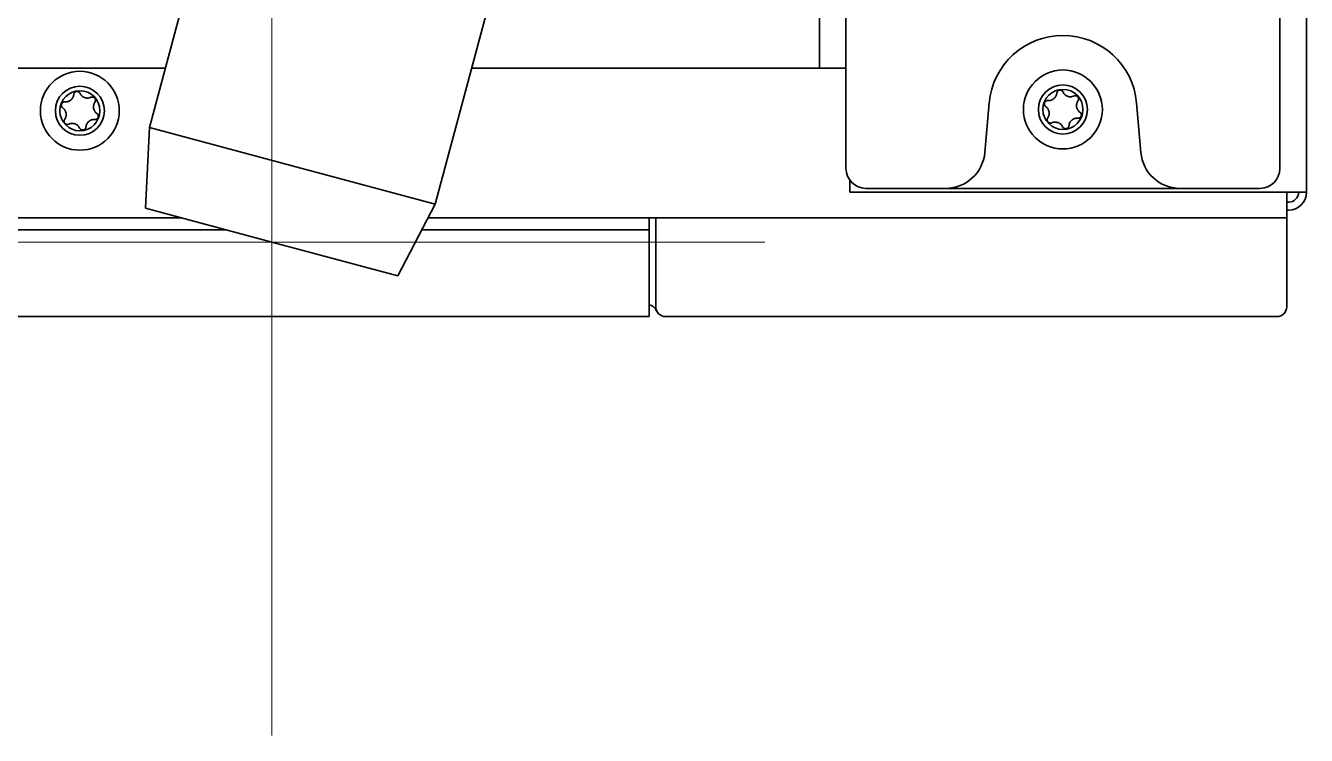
# Model space of a CAD drawing. Extents: x -760 to 4209, y 5795 to 10697.
# Drawn here: x -28.4 to 101.5, y 7956.9 to 8028.9 of the extents above; entities that cross this region are included whole.
import ezdxf

# ---------------------------------------------------------------- set-up
doc = ezdxf.new("R2010")
doc.units = 0
doc.header["$LTSCALE"] = 5
doc.layers.get('0').update_dxf_attribs({"linetype": 'CONTINUOUS', "lineweight": 0})
doc.layers.add('ORTHO$15', color=7, linetype='CONTINUOUS', true_color=0xffffff)

msp = doc.modelspace()

# ---------------------------------------------------------------- linework, layer by layer
at = {"color": 6}
for p, q in [((-3.39, 8056.95), (-3.39, 7956.95)), ((-53.39, 8006.95), (46.61, 8006.95))]:
    msp.add_line(p, q, dxfattribs=at)
at = {"layer": 'ORTHO$15', "color": 7, "linetype": 'Continuous', "lineweight": 35, "extrusion": (0, 1, 0)}
for p, q in [((101.54, 9157.58), (101.54, 8012)), ((52.14, 8103.8), (52.14, 8024.6)), ((54.84, 8014.4), (54.84, 8095.8)), ((98.84, 8095.8), (98.84, 8014.4)), ((-4.54, 8060.63), (-15.81, 8018.56)), ((13.17, 8010.79), (24.46, 8052.94)), ((-56.56, 8024.6), (-14.19, 8024.6)), ((16.87, 8024.6), (54.84, 8024.6)), ((69.36, 8021.06), (68.93, 8016.05)), ((84.74, 8016.05), (84.31, 8021.06)), ((-15.81, 8018.56), (-16.19, 8010.38)), ((-15.81, 8018.56), (-1.32, 8014.67)), ((-1.32, 8014.67), (13.17, 8010.79)), ((55.24, 8012), (55.24, 8013.2)), ((64.94, 8012.4), (56.84, 8012.4)), ((85.17, 8012.4), (68.5, 8012.4)), ((96.84, 8012.4), (88.73, 8012.4)), ((56.04, 8012), (55.24, 8012)), ((57.04, 8012), (56.04, 8012)), ((99.74, 8012), (57.04, 8012)), ((99.74, 8011), (99.53, 8011)), ((99.54, 8011.2), (99.54, 8012)), ((99.54, 8009.4), (99.54, 8011.2)), ((101.54, 8012), (99.74, 8012)), ((-16.19, 8010.38), (-3.39, 8006.95)), ((9.4, 8003.52), (13.17, 8010.79)), ((99.53, 8010.2), (99.74, 8010.2)), ((-12.56, 8009.4), (-756.46, 8009.4)), ((99.54, 8009.4), (12.44, 8009.4)), ((34.89, 8009.4), (34.89, 8008.2)), ((35.54, 8000.4), (35.54, 8009.4)), ((99.54, 8009.4), (99.54, 8000.4)), ((-691.81, 8008.2), (-8.08, 8008.2)), ((11.82, 8008.2), (32.89, 8008.2)), ((34.89, 8008.2), (32.89, 8008.2)), ((34.89, 8008.2), (34.89, 8007.2)), ((34.89, 8007.2), (34.89, 8001.6)), ((-3.39, 8006.95), (9.4, 8003.52)), ((34.89, 7999.4), (34.89, 8001.6)), ((34.89, 7999.4), (-691.81, 7999.4)), ((36.54, 7999.4), (39.54, 7999.4)), ((95.54, 7999.4), (39.54, 7999.4)), ((98.54, 7999.4), (95.54, 7999.4))]:
    msp.add_line(p, q, dxfattribs=at)
at = {"layer": 'ORTHO$15', "color": 7, "linetype": 'Continuous', "lineweight": 35}
for centre, radius in [((-22.86, 8020.27), 4), ((76.84, 8020.4), 4), ((-22.86, 8020.27), 2.49), ((76.84, 8020.4), 2.49)]:
    msp.add_circle(centre, radius, dxfattribs=at)
at = {"layer": 'ORTHO$15', "color": 7, "linetype": 'Continuous', "lineweight": 35, "extrusion": (0, 0, -1)}
for centre in [(22.86, 8020.27), (-76.84, 8020.4)]:
    msp.add_circle(centre, 2.03, dxfattribs=at)
at = {"layer": 'ORTHO$15', "color": 7, "linetype": 'Continuous', "lineweight": 35}
for centre, radius, start, end in [((76.84, 8020.4), 7.5, 5, 175), ((99.74, 8012), 1.8, 270, 0), ((36.54, 8000.4), 1, 180, 270), ((98.54, 8000.4), 1, 270, 0)]:
    msp.add_arc(centre, radius, start, end, dxfattribs=at)
at = {"layer": 'ORTHO$15', "color": 7, "linetype": 'Continuous', "lineweight": 35, "extrusion": (0, 0, -1)}
for centre, radius, start, end in [((-64.94, 8016.4), 4, 185, 270), ((-88.73, 8016.4), 4, 270, 355), ((-56.84, 8014.4), 2, 270, 0), ((-96.84, 8014.4), 2, 180, 270), ((-99.74, 8012), 1, 180, 270), ((-34.7, 7999.6), 1, 100.5465, 156.4218)]:
    msp.add_arc(centre, radius, start, end, dxfattribs=at)
at = {"layer": 'ORTHO$15', "color": 7, "linetype": 'Continuous', "lineweight": 35}
for points, knots in [([(-24.38, 8021.17), (-24.32, 8021.16), (-24.27, 8021.16), (-24.19, 8021.17), (-24.16, 8021.18), (-24.12, 8021.18), (-24.11, 8021.19), (-24.09, 8021.19), (-24.07, 8021.2), (-24.01, 8021.22), (-23.96, 8021.24), (-23.9, 8021.27), (-23.89, 8021.28), (-23.86, 8021.29), (-23.85, 8021.3), (-23.82, 8021.32), (-23.8, 8021.34), (-23.73, 8021.39), (-23.7, 8021.43), (-23.65, 8021.49), (-23.63, 8021.52), (-23.61, 8021.55), (-23.6, 8021.56), (-23.59, 8021.58), (-23.58, 8021.6), (-23.55, 8021.66), (-23.53, 8021.71), (-23.51, 8021.78), (-23.5, 8021.81), (-23.49, 8021.86), (-23.49, 8021.89), (-23.48, 8021.91)], [0, 0, 0, 0, 0.125, 0.125, 0.1875, 0.1875, 0.21875, 0.21875, 0.25, 0.25, 0.375, 0.375, 0.40625, 0.40625, 0.4375, 0.4375, 0.5, 0.5, 0.625, 0.625, 0.6875, 0.6875, 0.71875, 0.71875, 0.75, 0.75, 0.875, 0.875, 0.9375, 0.9375, 1, 1, 1, 1]), ([(-23.48, 8021.91), (-23.48, 8021.93), (-23.48, 8021.97), (-23.47, 8022), (-23.45, 8022.03), (-23.45, 8022.04), (-23.44, 8022.05), (-23.44, 8022.06), (-23.42, 8022.08), (-23.41, 8022.1), (-23.39, 8022.12), (-23.39, 8022.12), (-23.37, 8022.14), (-23.37, 8022.14), (-23.34, 8022.16), (-23.33, 8022.17), (-23.3, 8022.18), (-23.3, 8022.19), (-23.28, 8022.19), (-23.27, 8022.2), (-23.24, 8022.21), (-23.23, 8022.21), (-23.2, 8022.22), (-23.19, 8022.22), (-23.17, 8022.22), (-23.16, 8022.22), (-23.13, 8022.22), (-23.12, 8022.22), (-23.09, 8022.22), (-23.08, 8022.21), (-23.06, 8022.21), (-23.05, 8022.21), (-23.03, 8022.2), (-23.01, 8022.19), (-22.98, 8022.18), (-22.98, 8022.17), (-22.96, 8022.16), (-22.95, 8022.16), (-22.93, 8022.14), (-22.92, 8022.13), (-22.9, 8022.11), (-22.89, 8022.1), (-22.88, 8022.09), (-22.88, 8022.08), (-22.86, 8022.06), (-22.85, 8022.04), (-22.84, 8022.03)], [0, 0, 0, 0, 0.0625, 0.125, 0.125, 0.15625, 0.15625, 0.1875, 0.1875, 0.25, 0.25, 0.28125, 0.28125, 0.3125, 0.3125, 0.375, 0.375, 0.40625, 0.40625, 0.4375, 0.4375, 0.5, 0.5, 0.53125, 0.53125, 0.5625, 0.5625, 0.625, 0.625, 0.65625, 0.65625, 0.6875, 0.6875, 0.75, 0.75, 0.78125, 0.78125, 0.8125, 0.8125, 0.875, 0.875, 0.90625, 0.90625, 0.9375, 0.9375, 1, 1, 1, 1]), ([(-22.84, 8022.03), (-22.82, 8021.98), (-22.79, 8021.93), (-22.75, 8021.87), (-22.73, 8021.85), (-22.7, 8021.82), (-22.69, 8021.81), (-22.68, 8021.79), (-22.67, 8021.78), (-22.62, 8021.73), (-22.57, 8021.7), (-22.52, 8021.67), (-22.5, 8021.66), (-22.48, 8021.65), (-22.47, 8021.64), (-22.43, 8021.62), (-22.41, 8021.61), (-22.33, 8021.58), (-22.28, 8021.57), (-22.21, 8021.56), (-22.2, 8021.56), (-22.17, 8021.56), (-22.13, 8021.55), (-22.06, 8021.55), (-22.01, 8021.56), (-21.97, 8021.56), (-21.95, 8021.56), (-21.93, 8021.57), (-21.92, 8021.57), (-21.85, 8021.59), (-21.8, 8021.61), (-21.75, 8021.63)], [0, 0, 0, 0, 0.125, 0.125, 0.1875, 0.1875, 0.21875, 0.21875, 0.25, 0.25, 0.375, 0.375, 0.40625, 0.40625, 0.4375, 0.4375, 0.5, 0.5, 0.625, 0.625, 0.65625, 0.65625, 0.6875, 0.75, 0.8125, 0.8125, 0.84375, 0.84375, 0.875, 0.875, 1, 1, 1, 1]), ([(-21.75, 8021.63), (-21.74, 8021.64), (-21.7, 8021.65), (-21.67, 8021.66), (-21.64, 8021.66), (-21.63, 8021.66), (-21.61, 8021.66), (-21.6, 8021.66), (-21.57, 8021.66), (-21.56, 8021.66), (-21.53, 8021.65), (-21.52, 8021.65), (-21.5, 8021.64), (-21.49, 8021.64), (-21.47, 8021.63), (-21.45, 8021.62), (-21.43, 8021.61), (-21.42, 8021.6), (-21.41, 8021.59), (-21.4, 8021.59), (-21.38, 8021.57), (-21.36, 8021.55), (-21.35, 8021.53), (-21.34, 8021.53), (-21.33, 8021.51), (-21.32, 8021.5), (-21.31, 8021.48), (-21.3, 8021.46), (-21.29, 8021.44), (-21.29, 8021.43), (-21.28, 8021.41), (-21.28, 8021.4), (-21.28, 8021.37), (-21.27, 8021.36), (-21.27, 8021.33), (-21.27, 8021.32), (-21.27, 8021.3), (-21.27, 8021.29), (-21.28, 8021.26), (-21.28, 8021.25), (-21.29, 8021.22), (-21.29, 8021.21), (-21.3, 8021.19), (-21.3, 8021.19), (-21.31, 8021.16), (-21.32, 8021.15), (-21.33, 8021.13)], [0, 0, 0, 0, 0.0625, 0.125, 0.125, 0.15625, 0.15625, 0.1875, 0.1875, 0.25, 0.25, 0.28125, 0.28125, 0.3125, 0.3125, 0.375, 0.375, 0.40625, 0.40625, 0.4375, 0.4375, 0.5, 0.5, 0.53125, 0.53125, 0.5625, 0.5625, 0.625, 0.625, 0.65625, 0.65625, 0.6875, 0.6875, 0.75, 0.75, 0.78125, 0.78125, 0.8125, 0.8125, 0.875, 0.875, 0.90625, 0.90625, 0.9375, 0.9375, 1, 1, 1, 1]), ([(75.32, 8021.3), (75.38, 8021.29), (75.43, 8021.29), (75.51, 8021.3), (75.54, 8021.31), (75.58, 8021.31), (75.59, 8021.32), (75.61, 8021.32), (75.63, 8021.33), (75.69, 8021.35), (75.74, 8021.37), (75.8, 8021.4), (75.81, 8021.41), (75.84, 8021.42), (75.85, 8021.43), (75.88, 8021.45), (75.9, 8021.47), (75.97, 8021.52), (76, 8021.56), (76.05, 8021.62), (76.07, 8021.65), (76.09, 8021.68), (76.1, 8021.69), (76.11, 8021.72), (76.12, 8021.73), (76.15, 8021.79), (76.17, 8021.84), (76.19, 8021.91), (76.2, 8021.94), (76.21, 8021.99), (76.21, 8022.02), (76.22, 8022.05)], [0, 0, 0, 0, 0.125, 0.125, 0.1875, 0.1875, 0.21875, 0.21875, 0.25, 0.25, 0.375, 0.375, 0.40625, 0.40625, 0.4375, 0.4375, 0.5, 0.5, 0.625, 0.625, 0.6875, 0.6875, 0.71875, 0.71875, 0.75, 0.75, 0.875, 0.875, 0.9375, 0.9375, 1, 1, 1, 1]), ([(76.22, 8022.05), (76.22, 8022.06), (76.22, 8022.1), (76.23, 8022.13), (76.25, 8022.16), (76.25, 8022.17), (76.26, 8022.18), (76.26, 8022.19), (76.28, 8022.21), (76.29, 8022.23), (76.31, 8022.25), (76.31, 8022.26), (76.33, 8022.27), (76.33, 8022.27), (76.36, 8022.29), (76.37, 8022.3), (76.4, 8022.31), (76.4, 8022.32), (76.42, 8022.33), (76.43, 8022.33), (76.46, 8022.34), (76.47, 8022.34), (76.5, 8022.35), (76.51, 8022.35), (76.53, 8022.35), (76.54, 8022.35), (76.57, 8022.35), (76.58, 8022.35), (76.61, 8022.35), (76.62, 8022.34), (76.64, 8022.34), (76.65, 8022.34), (76.67, 8022.33), (76.69, 8022.32), (76.72, 8022.31), (76.72, 8022.3), (76.74, 8022.29), (76.75, 8022.29), (76.77, 8022.27), (76.78, 8022.26), (76.8, 8022.24), (76.81, 8022.23), (76.82, 8022.22), (76.82, 8022.21), (76.84, 8022.19), (76.85, 8022.17), (76.86, 8022.16)], [0, 0, 0, 0, 0.0625, 0.125, 0.125, 0.15625, 0.15625, 0.1875, 0.1875, 0.25, 0.25, 0.28125, 0.28125, 0.3125, 0.3125, 0.375, 0.375, 0.40625, 0.40625, 0.4375, 0.4375, 0.5, 0.5, 0.53125, 0.53125, 0.5625, 0.5625, 0.625, 0.625, 0.65625, 0.65625, 0.6875, 0.6875, 0.75, 0.75, 0.78125, 0.78125, 0.8125, 0.8125, 0.875, 0.875, 0.90625, 0.90625, 0.9375, 0.9375, 1, 1, 1, 1]), ([(76.86, 8022.16), (76.88, 8022.11), (76.91, 8022.06), (76.95, 8022), (76.97, 8021.98), (77, 8021.95), (77.01, 8021.94), (77.02, 8021.92), (77.03, 8021.91), (77.08, 8021.87), (77.13, 8021.83), (77.18, 8021.8), (77.2, 8021.79), (77.22, 8021.78), (77.23, 8021.77), (77.27, 8021.75), (77.29, 8021.74), (77.37, 8021.72), (77.42, 8021.7), (77.49, 8021.69), (77.5, 8021.69), (77.53, 8021.69), (77.57, 8021.68), (77.64, 8021.68), (77.69, 8021.69), (77.73, 8021.69), (77.75, 8021.7), (77.77, 8021.7), (77.78, 8021.7), (77.85, 8021.72), (77.9, 8021.74), (77.95, 8021.76)], [0, 0, 0, 0, 0.125, 0.125, 0.1875, 0.1875, 0.21875, 0.21875, 0.25, 0.25, 0.375, 0.375, 0.40625, 0.40625, 0.4375, 0.4375, 0.5, 0.5, 0.625, 0.625, 0.65625, 0.65625, 0.6875, 0.75, 0.8125, 0.8125, 0.84375, 0.84375, 0.875, 0.875, 1, 1, 1, 1]), ([(77.95, 8021.76), (77.96, 8021.77), (78, 8021.78), (78.03, 8021.79), (78.06, 8021.79), (78.07, 8021.79), (78.09, 8021.79), (78.1, 8021.79), (78.13, 8021.79), (78.14, 8021.79), (78.17, 8021.78), (78.18, 8021.78), (78.2, 8021.77), (78.21, 8021.77), (78.23, 8021.76), (78.25, 8021.75), (78.27, 8021.74), (78.28, 8021.73), (78.29, 8021.72), (78.3, 8021.72), (78.32, 8021.7), (78.34, 8021.69), (78.35, 8021.66), (78.36, 8021.66), (78.37, 8021.64), (78.38, 8021.63), (78.39, 8021.61), (78.4, 8021.59), (78.41, 8021.57), (78.41, 8021.56), (78.42, 8021.54), (78.42, 8021.53), (78.42, 8021.51), (78.43, 8021.49), (78.43, 8021.46), (78.43, 8021.45), (78.43, 8021.43), (78.43, 8021.42), (78.42, 8021.4), (78.42, 8021.38), (78.41, 8021.35), (78.41, 8021.34), (78.4, 8021.33), (78.4, 8021.32), (78.39, 8021.29), (78.38, 8021.28), (78.37, 8021.26)], [0, 0, 0, 0, 0.0625, 0.125, 0.125, 0.15625, 0.15625, 0.1875, 0.1875, 0.25, 0.25, 0.28125, 0.28125, 0.3125, 0.3125, 0.375, 0.375, 0.40625, 0.40625, 0.4375, 0.4375, 0.5, 0.5, 0.53125, 0.53125, 0.5625, 0.5625, 0.625, 0.625, 0.65625, 0.65625, 0.6875, 0.6875, 0.75, 0.75, 0.78125, 0.78125, 0.8125, 0.8125, 0.875, 0.875, 0.90625, 0.90625, 0.9375, 0.9375, 1, 1, 1, 1]), ([(-24.6, 8020.56), (-24.61, 8020.57), (-24.64, 8020.59), (-24.66, 8020.62), (-24.68, 8020.64), (-24.69, 8020.65), (-24.7, 8020.66), (-24.7, 8020.67), (-24.71, 8020.69), (-24.72, 8020.71), (-24.73, 8020.74), (-24.73, 8020.75), (-24.73, 8020.76), (-24.74, 8020.77), (-24.74, 8020.8), (-24.74, 8020.82), (-24.74, 8020.85), (-24.74, 8020.86), (-24.74, 8020.87), (-24.74, 8020.88), (-24.73, 8020.91), (-24.73, 8020.93), (-24.72, 8020.95), (-24.71, 8020.96), (-24.71, 8020.98), (-24.7, 8020.99), (-24.69, 8021.01), (-24.68, 8021.03), (-24.66, 8021.05), (-24.65, 8021.06), (-24.64, 8021.07), (-24.64, 8021.08), (-24.62, 8021.09), (-24.61, 8021.09), (-24.6, 8021.11), (-24.59, 8021.11), (-24.57, 8021.13), (-24.55, 8021.13), (-24.53, 8021.14), (-24.52, 8021.15), (-24.5, 8021.15), (-24.49, 8021.16), (-24.47, 8021.16), (-24.45, 8021.17), (-24.42, 8021.17), (-24.41, 8021.17), (-24.39, 8021.17), (-24.38, 8021.17), (-24.38, 8021.17)], [0, 0, 0, 0, 0.0625, 0.125, 0.125, 0.15625, 0.15625, 0.1875, 0.1875, 0.25, 0.25, 0.28125, 0.28125, 0.3125, 0.3125, 0.375, 0.375, 0.40625, 0.40625, 0.4375, 0.4375, 0.5, 0.5, 0.53125, 0.53125, 0.5625, 0.5625, 0.625, 0.625, 0.65625, 0.65625, 0.6875, 0.6875, 0.71875, 0.71875, 0.75, 0.75, 0.8125, 0.8125, 0.84375, 0.84375, 0.875, 0.875, 0.9375, 0.9375, 0.96875, 0.96875, 1, 1, 1, 1]), ([(-24.4, 8019.41), (-24.37, 8019.45), (-24.34, 8019.5), (-24.31, 8019.57), (-24.3, 8019.6), (-24.28, 8019.64), (-24.28, 8019.65), (-24.27, 8019.68), (-24.27, 8019.69), (-24.26, 8019.75), (-24.25, 8019.81), (-24.25, 8019.87), (-24.25, 8019.89), (-24.25, 8019.92), (-24.25, 8019.93), (-24.25, 8019.97), (-24.26, 8020), (-24.27, 8020.08), (-24.28, 8020.13), (-24.31, 8020.19), (-24.31, 8020.21), (-24.33, 8020.23), (-24.34, 8020.27), (-24.38, 8020.33), (-24.41, 8020.37), (-24.43, 8020.4), (-24.44, 8020.41), (-24.46, 8020.43), (-24.47, 8020.44), (-24.51, 8020.49), (-24.55, 8020.52), (-24.6, 8020.56)], [0, 0, 0, 0, 0.125, 0.125, 0.1875, 0.1875, 0.21875, 0.21875, 0.25, 0.25, 0.375, 0.375, 0.40625, 0.40625, 0.4375, 0.4375, 0.5, 0.5, 0.625, 0.625, 0.65625, 0.65625, 0.6875, 0.75, 0.8125, 0.8125, 0.84375, 0.84375, 0.875, 0.875, 1, 1, 1, 1]), ([(-21.33, 8021.13), (-21.36, 8021.09), (-21.39, 8021.04), (-21.42, 8020.97), (-21.43, 8020.94), (-21.44, 8020.91), (-21.45, 8020.89), (-21.46, 8020.87), (-21.46, 8020.85), (-21.47, 8020.79), (-21.48, 8020.73), (-21.48, 8020.67), (-21.48, 8020.65), (-21.48, 8020.63), (-21.48, 8020.61), (-21.48, 8020.57), (-21.47, 8020.54), (-21.46, 8020.46), (-21.45, 8020.41), (-21.42, 8020.35), (-21.42, 8020.34), (-21.4, 8020.31), (-21.39, 8020.27), (-21.35, 8020.22), (-21.32, 8020.17), (-21.3, 8020.14), (-21.29, 8020.13), (-21.27, 8020.11), (-21.26, 8020.1), (-21.22, 8020.05), (-21.18, 8020.02), (-21.13, 8019.99)], [0, 0, 0, 0, 0.125, 0.125, 0.1875, 0.1875, 0.21875, 0.21875, 0.25, 0.25, 0.375, 0.375, 0.40625, 0.40625, 0.4375, 0.4375, 0.5, 0.5, 0.625, 0.625, 0.65625, 0.65625, 0.6875, 0.75, 0.8125, 0.8125, 0.84375, 0.84375, 0.875, 0.875, 1, 1, 1, 1]), ([(75.1, 8020.69), (75.09, 8020.7), (75.06, 8020.72), (75.04, 8020.75), (75.02, 8020.77), (75.01, 8020.78), (75, 8020.79), (75, 8020.8), (74.99, 8020.82), (74.98, 8020.84), (74.97, 8020.87), (74.97, 8020.88), (74.97, 8020.9), (74.96, 8020.9), (74.96, 8020.93), (74.96, 8020.95), (74.96, 8020.98), (74.96, 8020.99), (74.96, 8021.01), (74.96, 8021.01), (74.97, 8021.04), (74.97, 8021.06), (74.98, 8021.09), (74.99, 8021.09), (74.99, 8021.11), (75, 8021.12), (75.01, 8021.14), (75.02, 8021.16), (75.04, 8021.18), (75.05, 8021.19), (75.06, 8021.2), (75.06, 8021.21), (75.08, 8021.22), (75.09, 8021.23), (75.1, 8021.24), (75.11, 8021.24), (75.13, 8021.26), (75.15, 8021.27), (75.17, 8021.28), (75.18, 8021.28), (75.2, 8021.28), (75.21, 8021.29), (75.23, 8021.29), (75.25, 8021.3), (75.28, 8021.3), (75.29, 8021.3), (75.31, 8021.3), (75.32, 8021.3), (75.32, 8021.3)], [0, 0, 0, 0, 0.0625, 0.125, 0.125, 0.15625, 0.15625, 0.1875, 0.1875, 0.25, 0.25, 0.28125, 0.28125, 0.3125, 0.3125, 0.375, 0.375, 0.40625, 0.40625, 0.4375, 0.4375, 0.5, 0.5, 0.53125, 0.53125, 0.5625, 0.5625, 0.625, 0.625, 0.65625, 0.65625, 0.6875, 0.6875, 0.71875, 0.71875, 0.75, 0.75, 0.8125, 0.8125, 0.84375, 0.84375, 0.875, 0.875, 0.9375, 0.9375, 0.96875, 0.96875, 1, 1, 1, 1]), ([(75.3, 8019.54), (75.33, 8019.59), (75.36, 8019.63), (75.39, 8019.7), (75.4, 8019.73), (75.42, 8019.77), (75.42, 8019.78), (75.43, 8019.81), (75.43, 8019.82), (75.44, 8019.89), (75.45, 8019.94), (75.45, 8020.01), (75.45, 8020.02), (75.45, 8020.05), (75.45, 8020.06), (75.45, 8020.1), (75.44, 8020.13), (75.43, 8020.21), (75.42, 8020.26), (75.39, 8020.32), (75.39, 8020.34), (75.37, 8020.36), (75.36, 8020.4), (75.32, 8020.46), (75.29, 8020.5), (75.27, 8020.53), (75.26, 8020.54), (75.24, 8020.56), (75.23, 8020.57), (75.19, 8020.62), (75.15, 8020.66), (75.1, 8020.69)], [0, 0, 0, 0, 0.125, 0.125, 0.1875, 0.1875, 0.21875, 0.21875, 0.25, 0.25, 0.375, 0.375, 0.40625, 0.40625, 0.4375, 0.4375, 0.5, 0.5, 0.625, 0.625, 0.65625, 0.65625, 0.6875, 0.75, 0.8125, 0.8125, 0.84375, 0.84375, 0.875, 0.875, 1, 1, 1, 1]), ([(78.37, 8021.26), (78.34, 8021.22), (78.31, 8021.17), (78.28, 8021.1), (78.27, 8021.07), (78.26, 8021.04), (78.25, 8021.02), (78.24, 8021), (78.24, 8020.98), (78.23, 8020.92), (78.22, 8020.87), (78.22, 8020.8), (78.22, 8020.78), (78.22, 8020.76), (78.22, 8020.74), (78.22, 8020.7), (78.23, 8020.68), (78.24, 8020.6), (78.25, 8020.54), (78.28, 8020.48), (78.28, 8020.47), (78.3, 8020.44), (78.31, 8020.41), (78.35, 8020.35), (78.38, 8020.3), (78.4, 8020.27), (78.41, 8020.26), (78.43, 8020.24), (78.44, 8020.23), (78.48, 8020.18), (78.52, 8020.15), (78.57, 8020.12)], [0, 0, 0, 0, 0.125, 0.125, 0.1875, 0.1875, 0.21875, 0.21875, 0.25, 0.25, 0.375, 0.375, 0.40625, 0.40625, 0.4375, 0.4375, 0.5, 0.5, 0.625, 0.625, 0.65625, 0.65625, 0.6875, 0.75, 0.8125, 0.8125, 0.84375, 0.84375, 0.875, 0.875, 1, 1, 1, 1]), ([(78.57, 8020.12), (78.58, 8020.11), (78.61, 8020.08), (78.63, 8020.06), (78.65, 8020.03), (78.66, 8020.03), (78.67, 8020.01), (78.67, 8020), (78.68, 8019.98), (78.69, 8019.96), (78.7, 8019.94), (78.7, 8019.93), (78.7, 8019.91), (78.71, 8019.9), (78.71, 8019.87), (78.71, 8019.85), (78.71, 8019.83), (78.71, 8019.82), (78.71, 8019.8), (78.71, 8019.79), (78.7, 8019.76), (78.7, 8019.74), (78.69, 8019.72), (78.68, 8019.71), (78.68, 8019.69), (78.67, 8019.68), (78.66, 8019.66), (78.65, 8019.64), (78.63, 8019.62), (78.62, 8019.62), (78.61, 8019.6), (78.61, 8019.6), (78.59, 8019.58), (78.58, 8019.58), (78.57, 8019.57), (78.56, 8019.56), (78.54, 8019.55), (78.52, 8019.54), (78.5, 8019.53), (78.49, 8019.52), (78.47, 8019.52), (78.46, 8019.52), (78.44, 8019.51), (78.42, 8019.51), (78.39, 8019.51), (78.38, 8019.5), (78.36, 8019.51), (78.35, 8019.51), (78.35, 8019.51)], [0, 0, 0, 0, 0.0625, 0.125, 0.125, 0.15625, 0.15625, 0.1875, 0.1875, 0.25, 0.25, 0.28125, 0.28125, 0.3125, 0.3125, 0.375, 0.375, 0.40625, 0.40625, 0.4375, 0.4375, 0.5, 0.5, 0.53125, 0.53125, 0.5625, 0.5625, 0.625, 0.625, 0.65625, 0.65625, 0.6875, 0.6875, 0.71875, 0.71875, 0.75, 0.75, 0.8125, 0.8125, 0.84375, 0.84375, 0.875, 0.875, 0.9375, 0.9375, 0.96875, 0.96875, 1, 1, 1, 1]), ([(-23.98, 8018.91), (-23.99, 8018.9), (-24.03, 8018.89), (-24.06, 8018.88), (-24.09, 8018.88), (-24.1, 8018.88), (-24.12, 8018.88), (-24.13, 8018.88), (-24.15, 8018.88), (-24.17, 8018.88), (-24.2, 8018.89), (-24.21, 8018.89), (-24.23, 8018.9), (-24.24, 8018.9), (-24.26, 8018.91), (-24.28, 8018.92), (-24.3, 8018.93), (-24.31, 8018.94), (-24.32, 8018.95), (-24.33, 8018.96), (-24.35, 8018.97), (-24.37, 8018.99), (-24.38, 8019.01), (-24.39, 8019.02), (-24.4, 8019.03), (-24.41, 8019.04), (-24.42, 8019.06), (-24.43, 8019.08), (-24.44, 8019.1), (-24.44, 8019.11), (-24.45, 8019.13), (-24.45, 8019.14), (-24.45, 8019.17), (-24.46, 8019.19), (-24.46, 8019.21), (-24.46, 8019.22), (-24.46, 8019.24), (-24.46, 8019.25), (-24.45, 8019.28), (-24.45, 8019.29), (-24.44, 8019.32), (-24.44, 8019.33), (-24.43, 8019.35), (-24.43, 8019.36), (-24.42, 8019.38), (-24.41, 8019.4), (-24.4, 8019.41)], [0, 0, 0, 0, 0.0625, 0.125, 0.125, 0.15625, 0.15625, 0.1875, 0.1875, 0.25, 0.25, 0.28125, 0.28125, 0.3125, 0.3125, 0.375, 0.375, 0.40625, 0.40625, 0.4375, 0.4375, 0.5, 0.5, 0.53125, 0.53125, 0.5625, 0.5625, 0.625, 0.625, 0.65625, 0.65625, 0.6875, 0.6875, 0.75, 0.75, 0.78125, 0.78125, 0.8125, 0.8125, 0.875, 0.875, 0.90625, 0.90625, 0.9375, 0.9375, 1, 1, 1, 1]), ([(-22.89, 8018.51), (-22.91, 8018.56), (-22.93, 8018.61), (-22.98, 8018.67), (-23, 8018.69), (-23.03, 8018.72), (-23.03, 8018.73), (-23.05, 8018.75), (-23.06, 8018.76), (-23.11, 8018.81), (-23.16, 8018.84), (-23.21, 8018.88), (-23.23, 8018.88), (-23.25, 8018.9), (-23.26, 8018.9), (-23.3, 8018.92), (-23.32, 8018.93), (-23.4, 8018.96), (-23.45, 8018.97), (-23.52, 8018.98), (-23.53, 8018.98), (-23.56, 8018.99), (-23.6, 8018.99), (-23.67, 8018.99), (-23.72, 8018.98), (-23.76, 8018.98), (-23.78, 8018.98), (-23.8, 8018.97), (-23.81, 8018.97), (-23.88, 8018.95), (-23.93, 8018.93), (-23.98, 8018.91)], [0, 0, 0, 0, 0.125, 0.125, 0.1875, 0.1875, 0.21875, 0.21875, 0.25, 0.25, 0.375, 0.375, 0.40625, 0.40625, 0.4375, 0.4375, 0.5, 0.5, 0.625, 0.625, 0.65625, 0.65625, 0.6875, 0.75, 0.8125, 0.8125, 0.84375, 0.84375, 0.875, 0.875, 1, 1, 1, 1]), ([(-21.35, 8019.37), (-21.41, 8019.38), (-21.46, 8019.38), (-21.54, 8019.37), (-21.57, 8019.37), (-21.62, 8019.36), (-21.64, 8019.35), (-21.72, 8019.32), (-21.77, 8019.3), (-21.83, 8019.27), (-21.84, 8019.26), (-21.87, 8019.25), (-21.88, 8019.24), (-21.91, 8019.22), (-21.93, 8019.2), (-22, 8019.15), (-22.03, 8019.11), (-22.08, 8019.05), (-22.1, 8019.03), (-22.12, 8018.99), (-22.13, 8018.98), (-22.14, 8018.96), (-22.15, 8018.95), (-22.18, 8018.89), (-22.2, 8018.84), (-22.22, 8018.76), (-22.23, 8018.73), (-22.24, 8018.68), (-22.24, 8018.65), (-22.24, 8018.63)], [0, 0, 0, 0, 0.125, 0.125, 0.1875, 0.1875, 0.25, 0.25, 0.375, 0.375, 0.40625, 0.40625, 0.4375, 0.4375, 0.5, 0.5, 0.625, 0.625, 0.6875, 0.6875, 0.71875, 0.71875, 0.75, 0.75, 0.875, 0.875, 0.9375, 0.9375, 1, 1, 1, 1]), ([(-21.13, 8019.99), (-21.12, 8019.98), (-21.09, 8019.95), (-21.07, 8019.93), (-21.05, 8019.9), (-21.04, 8019.9), (-21.03, 8019.88), (-21.03, 8019.87), (-21.02, 8019.85), (-21.01, 8019.83), (-21, 8019.8), (-21, 8019.8), (-21, 8019.78), (-20.99, 8019.77), (-20.99, 8019.74), (-20.99, 8019.72), (-20.99, 8019.7), (-20.99, 8019.69), (-20.99, 8019.67), (-20.99, 8019.66), (-21, 8019.63), (-21, 8019.61), (-21.01, 8019.59), (-21.02, 8019.58), (-21.02, 8019.56), (-21.03, 8019.55), (-21.04, 8019.53), (-21.05, 8019.51), (-21.07, 8019.49), (-21.08, 8019.48), (-21.09, 8019.47), (-21.09, 8019.46), (-21.11, 8019.45), (-21.12, 8019.45), (-21.13, 8019.44), (-21.14, 8019.43), (-21.16, 8019.42), (-21.18, 8019.41), (-21.2, 8019.4), (-21.21, 8019.39), (-21.23, 8019.39), (-21.24, 8019.39), (-21.26, 8019.38), (-21.28, 8019.38), (-21.31, 8019.37), (-21.32, 8019.37), (-21.34, 8019.37), (-21.35, 8019.37), (-21.35, 8019.37)], [0, 0, 0, 0, 0.0625, 0.125, 0.125, 0.15625, 0.15625, 0.1875, 0.1875, 0.25, 0.25, 0.28125, 0.28125, 0.3125, 0.3125, 0.375, 0.375, 0.40625, 0.40625, 0.4375, 0.4375, 0.5, 0.5, 0.53125, 0.53125, 0.5625, 0.5625, 0.625, 0.625, 0.65625, 0.65625, 0.6875, 0.6875, 0.71875, 0.71875, 0.75, 0.75, 0.8125, 0.8125, 0.84375, 0.84375, 0.875, 0.875, 0.9375, 0.9375, 0.96875, 0.96875, 1, 1, 1, 1]), ([(75.72, 8019.04), (75.71, 8019.04), (75.67, 8019.02), (75.64, 8019.02), (75.61, 8019.01), (75.6, 8019.01), (75.58, 8019.01), (75.57, 8019.01), (75.55, 8019.01), (75.53, 8019.02), (75.5, 8019.02), (75.49, 8019.02), (75.47, 8019.03), (75.46, 8019.03), (75.44, 8019.04), (75.42, 8019.05), (75.4, 8019.07), (75.39, 8019.07), (75.38, 8019.08), (75.37, 8019.09), (75.35, 8019.1), (75.33, 8019.12), (75.32, 8019.14), (75.31, 8019.15), (75.3, 8019.16), (75.29, 8019.17), (75.28, 8019.19), (75.27, 8019.21), (75.26, 8019.24), (75.26, 8019.24), (75.25, 8019.26), (75.25, 8019.27), (75.25, 8019.3), (75.24, 8019.32), (75.24, 8019.34), (75.24, 8019.35), (75.24, 8019.37), (75.24, 8019.38), (75.25, 8019.41), (75.25, 8019.43), (75.26, 8019.45), (75.26, 8019.46), (75.27, 8019.48), (75.27, 8019.49), (75.28, 8019.51), (75.29, 8019.53), (75.3, 8019.54)], [0, 0, 0, 0, 0.0625, 0.125, 0.125, 0.15625, 0.15625, 0.1875, 0.1875, 0.25, 0.25, 0.28125, 0.28125, 0.3125, 0.3125, 0.375, 0.375, 0.40625, 0.40625, 0.4375, 0.4375, 0.5, 0.5, 0.53125, 0.53125, 0.5625, 0.5625, 0.625, 0.625, 0.65625, 0.65625, 0.6875, 0.6875, 0.75, 0.75, 0.78125, 0.78125, 0.8125, 0.8125, 0.875, 0.875, 0.90625, 0.90625, 0.9375, 0.9375, 1, 1, 1, 1]), ([(76.81, 8018.65), (76.79, 8018.69), (76.77, 8018.74), (76.72, 8018.8), (76.7, 8018.82), (76.67, 8018.85), (76.67, 8018.86), (76.65, 8018.88), (76.64, 8018.89), (76.59, 8018.94), (76.54, 8018.97), (76.49, 8019.01), (76.47, 8019.01), (76.45, 8019.03), (76.44, 8019.03), (76.4, 8019.05), (76.38, 8019.06), (76.3, 8019.09), (76.25, 8019.1), (76.18, 8019.11), (76.17, 8019.11), (76.14, 8019.12), (76.1, 8019.12), (76.03, 8019.12), (75.98, 8019.12), (75.94, 8019.11), (75.92, 8019.11), (75.9, 8019.1), (75.89, 8019.1), (75.82, 8019.08), (75.77, 8019.07), (75.72, 8019.04)], [0, 0, 0, 0, 0.125, 0.125, 0.1875, 0.1875, 0.21875, 0.21875, 0.25, 0.25, 0.375, 0.375, 0.40625, 0.40625, 0.4375, 0.4375, 0.5, 0.5, 0.625, 0.625, 0.65625, 0.65625, 0.6875, 0.75, 0.8125, 0.8125, 0.84375, 0.84375, 0.875, 0.875, 1, 1, 1, 1]), ([(77.46, 8018.76), (77.45, 8018.74), (77.45, 8018.71), (77.44, 8018.67), (77.42, 8018.65), (77.42, 8018.64), (77.41, 8018.62), (77.41, 8018.61), (77.39, 8018.59), (77.38, 8018.58), (77.36, 8018.55), (77.34, 8018.54), (77.31, 8018.51), (77.3, 8018.5), (77.27, 8018.49), (77.27, 8018.49), (77.25, 8018.48), (77.24, 8018.47), (77.21, 8018.46), (77.2, 8018.46), (77.17, 8018.46), (77.16, 8018.45), (77.14, 8018.45), (77.13, 8018.45), (77.1, 8018.45), (77.09, 8018.45), (77.06, 8018.46), (77.05, 8018.46), (77.03, 8018.46), (77.02, 8018.47), (77, 8018.47), (76.98, 8018.48), (76.96, 8018.49), (76.95, 8018.5), (76.93, 8018.51), (76.92, 8018.51), (76.9, 8018.53), (76.89, 8018.54), (76.87, 8018.56), (76.86, 8018.57), (76.85, 8018.58), (76.85, 8018.59), (76.83, 8018.61), (76.82, 8018.63), (76.81, 8018.65)], [0, 0, 0, 0, 0.0625, 0.125, 0.125, 0.15625, 0.15625, 0.1875, 0.1875, 0.25, 0.25, 0.3125, 0.3125, 0.375, 0.375, 0.40625, 0.40625, 0.4375, 0.4375, 0.5, 0.5, 0.53125, 0.53125, 0.5625, 0.5625, 0.625, 0.625, 0.65625, 0.65625, 0.6875, 0.6875, 0.75, 0.75, 0.78125, 0.78125, 0.8125, 0.8125, 0.875, 0.875, 0.90625, 0.90625, 0.9375, 0.9375, 1, 1, 1, 1]), ([(78.35, 8019.51), (78.29, 8019.51), (78.24, 8019.51), (78.16, 8019.5), (78.13, 8019.5), (78.08, 8019.49), (78.06, 8019.48), (77.98, 8019.46), (77.93, 8019.43), (77.87, 8019.4), (77.86, 8019.4), (77.83, 8019.38), (77.82, 8019.37), (77.79, 8019.35), (77.77, 8019.33), (77.7, 8019.28), (77.67, 8019.24), (77.62, 8019.18), (77.6, 8019.16), (77.58, 8019.12), (77.57, 8019.11), (77.56, 8019.09), (77.55, 8019.08), (77.52, 8019.02), (77.5, 8018.97), (77.48, 8018.89), (77.47, 8018.86), (77.46, 8018.81), (77.46, 8018.79), (77.46, 8018.76)], [0, 0, 0, 0, 0.125, 0.125, 0.1875, 0.1875, 0.25, 0.25, 0.375, 0.375, 0.40625, 0.40625, 0.4375, 0.4375, 0.5, 0.5, 0.625, 0.625, 0.6875, 0.6875, 0.71875, 0.71875, 0.75, 0.75, 0.875, 0.875, 0.9375, 0.9375, 1, 1, 1, 1]), ([(-22.24, 8018.63), (-22.25, 8018.61), (-22.25, 8018.57), (-22.26, 8018.54), (-22.28, 8018.51), (-22.28, 8018.51), (-22.29, 8018.49), (-22.29, 8018.48), (-22.31, 8018.46), (-22.32, 8018.44), (-22.34, 8018.42), (-22.36, 8018.4), (-22.39, 8018.38), (-22.4, 8018.37), (-22.43, 8018.36), (-22.43, 8018.35), (-22.45, 8018.35), (-22.46, 8018.34), (-22.49, 8018.33), (-22.5, 8018.33), (-22.53, 8018.32), (-22.54, 8018.32), (-22.56, 8018.32), (-22.57, 8018.32), (-22.6, 8018.32), (-22.61, 8018.32), (-22.64, 8018.33), (-22.65, 8018.33), (-22.67, 8018.33), (-22.68, 8018.33), (-22.7, 8018.34), (-22.72, 8018.35), (-22.74, 8018.36), (-22.75, 8018.37), (-22.77, 8018.38), (-22.78, 8018.38), (-22.8, 8018.4), (-22.81, 8018.41), (-22.83, 8018.43), (-22.84, 8018.44), (-22.85, 8018.45), (-22.85, 8018.46), (-22.87, 8018.48), (-22.88, 8018.5), (-22.89, 8018.51)], [0, 0, 0, 0, 0.0625, 0.125, 0.125, 0.15625, 0.15625, 0.1875, 0.1875, 0.25, 0.25, 0.3125, 0.3125, 0.375, 0.375, 0.40625, 0.40625, 0.4375, 0.4375, 0.5, 0.5, 0.53125, 0.53125, 0.5625, 0.5625, 0.625, 0.625, 0.65625, 0.65625, 0.6875, 0.6875, 0.75, 0.75, 0.78125, 0.78125, 0.8125, 0.8125, 0.875, 0.875, 0.90625, 0.90625, 0.9375, 0.9375, 1, 1, 1, 1]), ([(68.5, 8012.4), (68.33, 8012.4), (68.16, 8012.4), (67.82, 8012.4), (67.66, 8012.4), (67.33, 8012.4), (67.16, 8012.4), (66.96, 8012.4), (66.92, 8012.4), (66.83, 8012.4), (66.71, 8012.4), (66.6, 8012.4), (66.36, 8012.4), (66.21, 8012.4), (65.99, 8012.4), (65.92, 8012.4), (65.82, 8012.4), (65.78, 8012.4), (65.71, 8012.4), (65.68, 8012.4), (65.51, 8012.4), (65.38, 8012.4), (65.21, 8012.4), (65.12, 8012.4), (65.03, 8012.4), (64.99, 8012.4), (64.96, 8012.4), (64.95, 8012.4), (64.95, 8012.4), (64.94, 8012.4), (64.94, 8012.4)], [0, 0, 0, 0, 0.125, 0.125, 0.25, 0.25, 0.375, 0.375, 0.40625, 0.40625, 0.4375, 0.5, 0.5, 0.625, 0.625, 0.6875, 0.6875, 0.71875, 0.71875, 0.75, 0.75, 0.875, 0.875, 0.9375, 0.96875, 0.984375, 0.992187, 0.996094, 0.996094, 1, 1, 1, 1]), ([(88.73, 8012.4), (88.73, 8012.4), (88.72, 8012.4), (88.72, 8012.4), (88.71, 8012.4), (88.69, 8012.4), (88.64, 8012.4), (88.57, 8012.4), (88.52, 8012.4), (88.46, 8012.4), (88.43, 8012.4), (88.34, 8012.4), (88.28, 8012.4), (88.18, 8012.4), (88.15, 8012.4), (88.09, 8012.4), (88.05, 8012.4), (87.89, 8012.4), (87.74, 8012.4), (87.45, 8012.4), (87.3, 8012.4), (87.11, 8012.4), (87.07, 8012.4), (86.99, 8012.4), (86.95, 8012.4), (86.83, 8012.4), (86.75, 8012.4), (86.5, 8012.4), (86.34, 8012.4), (86.01, 8012.4), (85.84, 8012.4), (85.51, 8012.4), (85.34, 8012.4), (85.17, 8012.4)], [0, 0, 0, 0, 0.003906, 0.003906, 0.007812, 0.015625, 0.03125, 0.0625, 0.09375, 0.09375, 0.125, 0.125, 0.1875, 0.1875, 0.21875, 0.21875, 0.25, 0.25, 0.375, 0.375, 0.5, 0.5, 0.53125, 0.53125, 0.5625, 0.5625, 0.625, 0.625, 0.75, 0.75, 0.875, 0.875, 1, 1, 1, 1])]:
    msp.add_open_spline(points, degree=3, knots=knots, dxfattribs=at)

doc.saveas('drawing.dxf')
